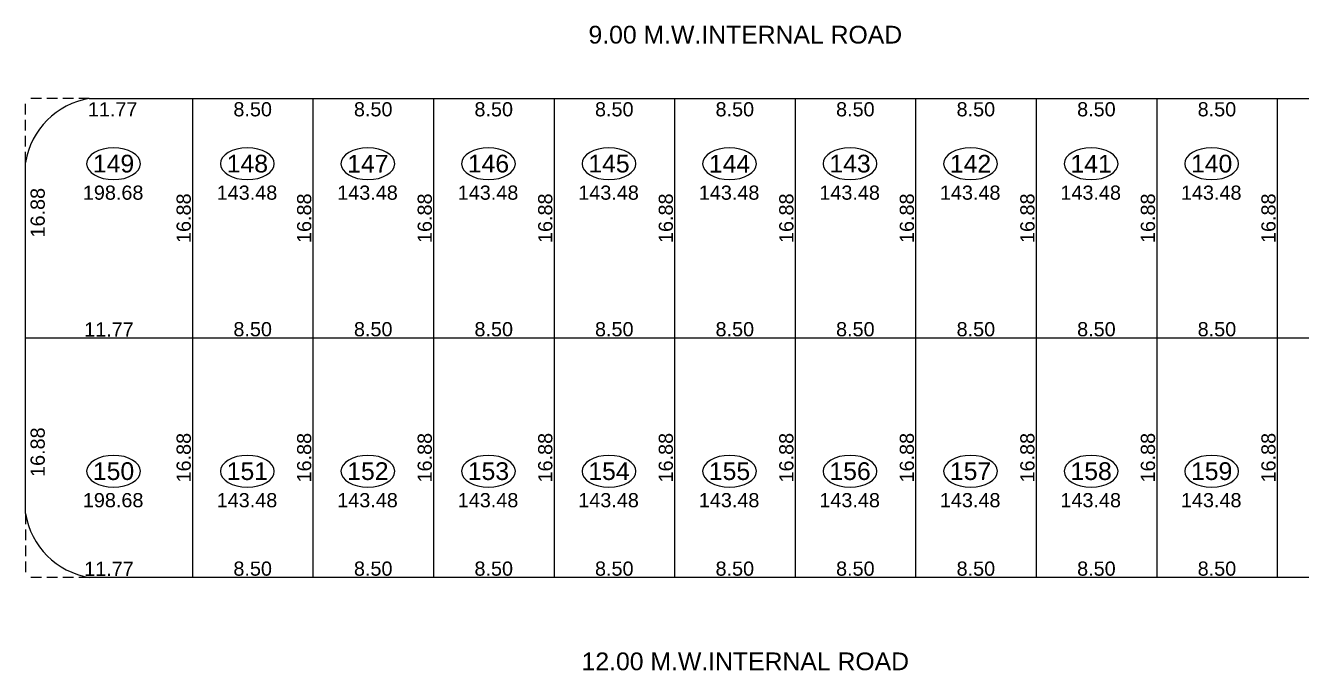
# Model space of a CAD drawing. Header units: millimetres. Extents: x 9625 to 10808, y -1607 to -1252.
# Drawn here: x 10449.6 to 10539.6, y -1418.9 to -1373.4 of the extents above; entities that cross this region are included whole.
import ezdxf

# ---------------------------------------------------------------- set-up
doc = ezdxf.new("R2010")
doc.units = ezdxf.units.MM
doc.header["$LTSCALE"] = 3
doc.header["$MEASUREMENT"] = 0
doc.header["$PDMODE"] = 35
doc.header["$PDSIZE"] = 1
doc.linetypes.add('HIDDEN', pattern=[0.375, 0.25, -0.125])
doc.layers.get('Defpoints').update_dxf_attribs({"linetype": 'HIDDEN'})
for name, color, linetype in [('DIM1', 8, 'Continuous'), ('PLOT TEXT', 3, 'Continuous'), ('Text', 3, 'Continuous'), ('WALL', 6, 'Continuous')]:
    doc.layers.add(name, color=color, linetype=linetype)
doc.styles.add('ARIAL', font='arial.ttf')
doc.styles.get("Standard").update_dxf_attribs({"font": 'arial.ttf'})
doc.dimstyles.get("Standard").update_dxf_attribs({"dimtxt": 1, "dimasz": 0, "dimexe": 0, "dimexo": 0, "dimgap": 0.1, "dimtad": 1, "dimzin": 0, "dimdsep": 46, "dimtxsty": 'Standard', "dimcen": 0, "dimse1": 1, "dimse2": 1, "dimsd1": 1, "dimsd2": 1, "dimclrd": 256, "dimclre": 256, "dimclrt": 3, "dimadec": 0, "dimazin": 0, "dimtfac": 1, "dimtix": 1, "dimtofl": 0, "dimtmove": 2, "dimatfit": 3, "dimfxl": 1, "dimtolj": 1, "dimtzin": 0, "dimlwd": -1, "dimlwe": -1, "dimarcsym": 0})

# ---------------------------------------------------------------- blocks, each defined once
blk = doc.blocks.new('*D655')
at = {"layer": 'Defpoints', "color": 0}
for p in [(10537.908, -1412.331), (10546.408, -1412.331), (10546.408, -1412.331)]:
    blk.add_point(p, dxfattribs=at)
at = {"layer": 'DIM1', "color": 3, "insert": (10542.158, -1411.72), "char_height": 1, "attachment_point": 5}
blk.add_mtext('\\A1;8.50', dxfattribs=at)
blk = doc.blocks.new('*D654')
at = {"layer": 'Defpoints', "color": 0}
for p in [(10537.908, -1395.451), (10546.408, -1395.451), (10546.408, -1395.451)]:
    blk.add_point(p, dxfattribs=at)
at = {"layer": 'DIM1', "color": 3, "insert": (10542.158, -1394.84), "char_height": 1, "attachment_point": 5}
blk.add_mtext('\\A1;8.50', dxfattribs=at)
blk = doc.blocks.new('*D653')
at = {"layer": 'Defpoints', "color": 0}
for p in [(10537.908, -1378.571), (10546.408, -1378.571), (10546.408, -1378.571)]:
    blk.add_point(p, dxfattribs=at)
at = {"layer": 'DIM1', "color": 3, "insert": (10542.158, -1379.337), "char_height": 1, "attachment_point": 5}
blk.add_mtext('\\A1;8.50', dxfattribs=at)
blk = doc.blocks.new('*D652')
at = {"layer": 'Defpoints', "color": 0}
for p in [(10537.908, -1395.451), (10537.908, -1412.331), (10537.908, -1412.331)]:
    blk.add_point(p, dxfattribs=at)
at = {"layer": 'DIM1', "color": 3, "insert": (10537.298, -1403.891), "char_height": 1, "attachment_point": 5, "rotation": 90}
blk.add_mtext('\\A1;16.88', dxfattribs=at)
blk = doc.blocks.new('*D651')
at = {"layer": 'Defpoints', "color": 0}
for p in [(10537.908, -1378.571), (10537.908, -1395.451), (10537.908, -1395.451)]:
    blk.add_point(p, dxfattribs=at)
at = {"layer": 'DIM1', "color": 3, "insert": (10537.298, -1387.011), "char_height": 1, "attachment_point": 5, "rotation": 90}
blk.add_mtext('\\A1;16.88', dxfattribs=at)
blk = doc.blocks.new('*D650')
at = {"layer": 'Defpoints', "color": 0}
for p in [(10529.408, -1412.331), (10537.908, -1412.331), (10537.908, -1412.331)]:
    blk.add_point(p, dxfattribs=at)
at = {"layer": 'DIM1', "color": 3, "insert": (10533.658, -1411.72), "char_height": 1, "attachment_point": 5}
blk.add_mtext('\\A1;8.50', dxfattribs=at)
blk = doc.blocks.new('*D649')
at = {"layer": 'Defpoints', "color": 0}
for p in [(10529.408, -1395.451), (10537.908, -1395.451), (10537.908, -1395.451)]:
    blk.add_point(p, dxfattribs=at)
at = {"layer": 'DIM1', "color": 3, "insert": (10533.658, -1394.84), "char_height": 1, "attachment_point": 5}
blk.add_mtext('\\A1;8.50', dxfattribs=at)
blk = doc.blocks.new('*D648')
at = {"layer": 'Defpoints', "color": 0}
for p in [(10529.408, -1378.571), (10537.908, -1378.571), (10537.908, -1378.571)]:
    blk.add_point(p, dxfattribs=at)
at = {"layer": 'DIM1', "color": 3, "insert": (10533.658, -1379.337), "char_height": 1, "attachment_point": 5}
blk.add_mtext('\\A1;8.50', dxfattribs=at)
blk = doc.blocks.new('*D647')
at = {"layer": 'Defpoints', "color": 0}
for p in [(10529.408, -1395.451), (10529.408, -1412.331), (10529.408, -1412.331)]:
    blk.add_point(p, dxfattribs=at)
at = {"layer": 'DIM1', "color": 3, "insert": (10528.798, -1403.891), "char_height": 1, "attachment_point": 5, "rotation": 90}
blk.add_mtext('\\A1;16.88', dxfattribs=at)
blk = doc.blocks.new('*D646')
at = {"layer": 'Defpoints', "color": 0}
for p in [(10529.408, -1378.571), (10529.408, -1395.451), (10529.408, -1395.451)]:
    blk.add_point(p, dxfattribs=at)
at = {"layer": 'DIM1', "color": 3, "insert": (10528.798, -1387.011), "char_height": 1, "attachment_point": 5, "rotation": 90}
blk.add_mtext('\\A1;16.88', dxfattribs=at)
blk = doc.blocks.new('*D645')
at = {"layer": 'Defpoints', "color": 0}
for p in [(10520.908, -1412.331), (10529.408, -1412.331), (10529.408, -1412.331)]:
    blk.add_point(p, dxfattribs=at)
at = {"layer": 'DIM1', "color": 3, "insert": (10525.158, -1411.72), "char_height": 1, "attachment_point": 5}
blk.add_mtext('\\A1;8.50', dxfattribs=at)
blk = doc.blocks.new('*D644')
at = {"layer": 'Defpoints', "color": 0}
for p in [(10520.908, -1395.451), (10529.408, -1395.451), (10529.408, -1395.451)]:
    blk.add_point(p, dxfattribs=at)
at = {"layer": 'DIM1', "color": 3, "insert": (10525.158, -1394.84), "char_height": 1, "attachment_point": 5}
blk.add_mtext('\\A1;8.50', dxfattribs=at)
blk = doc.blocks.new('*D643')
at = {"layer": 'Defpoints', "color": 0}
for p in [(10520.908, -1378.571), (10529.408, -1378.571), (10529.408, -1378.571)]:
    blk.add_point(p, dxfattribs=at)
at = {"layer": 'DIM1', "color": 3, "insert": (10525.158, -1379.337), "char_height": 1, "attachment_point": 5}
blk.add_mtext('\\A1;8.50', dxfattribs=at)
blk = doc.blocks.new('*D642')
at = {"layer": 'Defpoints', "color": 0}
for p in [(10520.908, -1395.451), (10520.908, -1412.331), (10520.908, -1412.331)]:
    blk.add_point(p, dxfattribs=at)
at = {"layer": 'DIM1', "color": 3, "insert": (10520.298, -1403.891), "char_height": 1, "attachment_point": 5, "rotation": 90}
blk.add_mtext('\\A1;16.88', dxfattribs=at)
blk = doc.blocks.new('*D641')
at = {"layer": 'Defpoints', "color": 0}
for p in [(10520.908, -1378.571), (10520.908, -1395.451), (10520.908, -1395.451)]:
    blk.add_point(p, dxfattribs=at)
at = {"layer": 'DIM1', "color": 3, "insert": (10520.298, -1387.011), "char_height": 1, "attachment_point": 5, "rotation": 90}
blk.add_mtext('\\A1;16.88', dxfattribs=at)
blk = doc.blocks.new('*D640')
at = {"layer": 'Defpoints', "color": 0}
for p in [(10512.408, -1412.331), (10520.908, -1412.331), (10520.908, -1412.331)]:
    blk.add_point(p, dxfattribs=at)
at = {"layer": 'DIM1', "color": 3, "insert": (10516.658, -1411.72), "char_height": 1, "attachment_point": 5}
blk.add_mtext('\\A1;8.50', dxfattribs=at)
blk = doc.blocks.new('*D639')
at = {"layer": 'Defpoints', "color": 0}
for p in [(10512.408, -1395.451), (10520.908, -1395.451), (10520.908, -1395.451)]:
    blk.add_point(p, dxfattribs=at)
at = {"layer": 'DIM1', "color": 3, "insert": (10516.658, -1394.84), "char_height": 1, "attachment_point": 5}
blk.add_mtext('\\A1;8.50', dxfattribs=at)
blk = doc.blocks.new('*D638')
at = {"layer": 'Defpoints', "color": 0}
for p in [(10512.408, -1378.571), (10520.908, -1378.571), (10520.908, -1378.571)]:
    blk.add_point(p, dxfattribs=at)
at = {"layer": 'DIM1', "color": 3, "insert": (10516.658, -1379.337), "char_height": 1, "attachment_point": 5}
blk.add_mtext('\\A1;8.50', dxfattribs=at)
blk = doc.blocks.new('*D637')
at = {"layer": 'Defpoints', "color": 0}
for p in [(10512.408, -1395.451), (10512.408, -1412.331), (10512.408, -1412.331)]:
    blk.add_point(p, dxfattribs=at)
at = {"layer": 'DIM1', "color": 3, "insert": (10511.798, -1403.891), "char_height": 1, "attachment_point": 5, "rotation": 90}
blk.add_mtext('\\A1;16.88', dxfattribs=at)
blk = doc.blocks.new('*D636')
at = {"layer": 'Defpoints', "color": 0}
for p in [(10512.408, -1378.571), (10512.408, -1395.451), (10512.408, -1395.451)]:
    blk.add_point(p, dxfattribs=at)
at = {"layer": 'DIM1', "color": 3, "insert": (10511.798, -1387.011), "char_height": 1, "attachment_point": 5, "rotation": 90}
blk.add_mtext('\\A1;16.88', dxfattribs=at)
blk = doc.blocks.new('*D635')
at = {"layer": 'Defpoints', "color": 0}
for p in [(10503.908, -1412.331), (10512.408, -1412.331), (10512.408, -1412.331)]:
    blk.add_point(p, dxfattribs=at)
at = {"layer": 'DIM1', "color": 3, "insert": (10508.158, -1411.72), "char_height": 1, "attachment_point": 5}
blk.add_mtext('\\A1;8.50', dxfattribs=at)
blk = doc.blocks.new('*D634')
at = {"layer": 'Defpoints', "color": 0}
for p in [(10503.908, -1395.451), (10512.408, -1395.451), (10512.408, -1395.451)]:
    blk.add_point(p, dxfattribs=at)
at = {"layer": 'DIM1', "color": 3, "insert": (10508.158, -1394.84), "char_height": 1, "attachment_point": 5}
blk.add_mtext('\\A1;8.50', dxfattribs=at)
blk = doc.blocks.new('*D633')
at = {"layer": 'Defpoints', "color": 0}
for p in [(10503.908, -1378.571), (10512.408, -1378.571), (10512.408, -1378.571)]:
    blk.add_point(p, dxfattribs=at)
at = {"layer": 'DIM1', "color": 3, "insert": (10508.158, -1379.337), "char_height": 1, "attachment_point": 5}
blk.add_mtext('\\A1;8.50', dxfattribs=at)
blk = doc.blocks.new('*D632')
at = {"layer": 'Defpoints', "color": 0}
for p in [(10503.908, -1395.451), (10503.908, -1412.331), (10503.908, -1412.331)]:
    blk.add_point(p, dxfattribs=at)
at = {"layer": 'DIM1', "color": 3, "insert": (10503.298, -1403.891), "char_height": 1, "attachment_point": 5, "rotation": 90}
blk.add_mtext('\\A1;16.88', dxfattribs=at)
blk = doc.blocks.new('*D631')
at = {"layer": 'Defpoints', "color": 0}
for p in [(10503.908, -1378.571), (10503.908, -1395.451), (10503.908, -1395.451)]:
    blk.add_point(p, dxfattribs=at)
at = {"layer": 'DIM1', "color": 3, "insert": (10503.298, -1387.011), "char_height": 1, "attachment_point": 5, "rotation": 90}
blk.add_mtext('\\A1;16.88', dxfattribs=at)
blk = doc.blocks.new('*D630')
at = {"layer": 'Defpoints', "color": 0}
for p in [(10495.408, -1412.331), (10503.908, -1412.331), (10503.908, -1412.331)]:
    blk.add_point(p, dxfattribs=at)
at = {"layer": 'DIM1', "color": 3, "insert": (10499.658, -1411.72), "char_height": 1, "attachment_point": 5}
blk.add_mtext('\\A1;8.50', dxfattribs=at)
blk = doc.blocks.new('*D629')
at = {"layer": 'Defpoints', "color": 0}
for p in [(10495.408, -1395.451), (10503.908, -1395.451), (10503.908, -1395.451)]:
    blk.add_point(p, dxfattribs=at)
at = {"layer": 'DIM1', "color": 3, "insert": (10499.658, -1394.84), "char_height": 1, "attachment_point": 5}
blk.add_mtext('\\A1;8.50', dxfattribs=at)
blk = doc.blocks.new('*D628')
at = {"layer": 'Defpoints', "color": 0}
for p in [(10495.408, -1378.571), (10503.908, -1378.571), (10503.908, -1378.571)]:
    blk.add_point(p, dxfattribs=at)
at = {"layer": 'DIM1', "color": 3, "insert": (10499.658, -1379.337), "char_height": 1, "attachment_point": 5}
blk.add_mtext('\\A1;8.50', dxfattribs=at)
blk = doc.blocks.new('*D627')
at = {"layer": 'Defpoints', "color": 0}
for p in [(10495.408, -1395.451), (10495.408, -1412.331), (10495.408, -1412.331)]:
    blk.add_point(p, dxfattribs=at)
at = {"layer": 'DIM1', "color": 3, "insert": (10494.798, -1403.891), "char_height": 1, "attachment_point": 5, "rotation": 90}
blk.add_mtext('\\A1;16.88', dxfattribs=at)
blk = doc.blocks.new('*D626')
at = {"layer": 'Defpoints', "color": 0}
for p in [(10495.408, -1378.571), (10495.408, -1395.451), (10495.408, -1395.451)]:
    blk.add_point(p, dxfattribs=at)
at = {"layer": 'DIM1', "color": 3, "insert": (10494.798, -1387.011), "char_height": 1, "attachment_point": 5, "rotation": 90}
blk.add_mtext('\\A1;16.88', dxfattribs=at)
blk = doc.blocks.new('*D625')
at = {"layer": 'Defpoints', "color": 0}
for p in [(10486.908, -1412.331), (10495.408, -1412.331), (10495.408, -1412.331)]:
    blk.add_point(p, dxfattribs=at)
at = {"layer": 'DIM1', "color": 3, "insert": (10491.158, -1411.72), "char_height": 1, "attachment_point": 5}
blk.add_mtext('\\A1;8.50', dxfattribs=at)
blk = doc.blocks.new('*D624')
at = {"layer": 'Defpoints', "color": 0}
for p in [(10486.908, -1395.451), (10495.408, -1395.451), (10495.408, -1395.451)]:
    blk.add_point(p, dxfattribs=at)
at = {"layer": 'DIM1', "color": 3, "insert": (10491.158, -1394.84), "char_height": 1, "attachment_point": 5}
blk.add_mtext('\\A1;8.50', dxfattribs=at)
blk = doc.blocks.new('*D623')
at = {"layer": 'Defpoints', "color": 0}
for p in [(10486.908, -1378.571), (10495.408, -1378.571), (10495.408, -1378.571)]:
    blk.add_point(p, dxfattribs=at)
at = {"layer": 'DIM1', "color": 3, "insert": (10491.158, -1379.337), "char_height": 1, "attachment_point": 5}
blk.add_mtext('\\A1;8.50', dxfattribs=at)
blk = doc.blocks.new('*D622')
at = {"layer": 'Defpoints', "color": 0}
for p in [(10486.908, -1395.451), (10486.908, -1412.331), (10486.908, -1412.331)]:
    blk.add_point(p, dxfattribs=at)
at = {"layer": 'DIM1', "color": 3, "insert": (10486.298, -1403.891), "char_height": 1, "attachment_point": 5, "rotation": 90}
blk.add_mtext('\\A1;16.88', dxfattribs=at)
blk = doc.blocks.new('*D621')
at = {"layer": 'Defpoints', "color": 0}
for p in [(10486.908, -1378.571), (10486.908, -1395.451), (10486.908, -1395.451)]:
    blk.add_point(p, dxfattribs=at)
at = {"layer": 'DIM1', "color": 3, "insert": (10486.298, -1387.011), "char_height": 1, "attachment_point": 5, "rotation": 90}
blk.add_mtext('\\A1;16.88', dxfattribs=at)
blk = doc.blocks.new('*D620')
at = {"layer": 'Defpoints', "color": 0}
for p in [(10478.408, -1412.331), (10486.908, -1412.331), (10486.908, -1412.331)]:
    blk.add_point(p, dxfattribs=at)
at = {"layer": 'DIM1', "color": 3, "insert": (10482.658, -1411.72), "char_height": 1, "attachment_point": 5}
blk.add_mtext('\\A1;8.50', dxfattribs=at)
blk = doc.blocks.new('*D619')
at = {"layer": 'Defpoints', "color": 0}
for p in [(10478.408, -1395.451), (10486.908, -1395.451), (10486.908, -1395.451)]:
    blk.add_point(p, dxfattribs=at)
at = {"layer": 'DIM1', "color": 3, "insert": (10482.658, -1394.84), "char_height": 1, "attachment_point": 5}
blk.add_mtext('\\A1;8.50', dxfattribs=at)
blk = doc.blocks.new('*D618')
at = {"layer": 'Defpoints', "color": 0}
for p in [(10478.408, -1378.571), (10486.908, -1378.571), (10486.908, -1378.571)]:
    blk.add_point(p, dxfattribs=at)
at = {"layer": 'DIM1', "color": 3, "insert": (10482.658, -1379.337), "char_height": 1, "attachment_point": 5}
blk.add_mtext('\\A1;8.50', dxfattribs=at)
blk = doc.blocks.new('*D617')
at = {"layer": 'Defpoints', "color": 0}
for p in [(10478.408, -1395.451), (10478.408, -1412.331), (10478.408, -1412.331)]:
    blk.add_point(p, dxfattribs=at)
at = {"layer": 'DIM1', "color": 3, "insert": (10477.798, -1403.891), "char_height": 1, "attachment_point": 5, "rotation": 90}
blk.add_mtext('\\A1;16.88', dxfattribs=at)
blk = doc.blocks.new('*D616')
at = {"layer": 'Defpoints', "color": 0}
for p in [(10478.408, -1378.571), (10478.408, -1395.451), (10478.408, -1395.451)]:
    blk.add_point(p, dxfattribs=at)
at = {"layer": 'DIM1', "color": 3, "insert": (10477.798, -1387.011), "char_height": 1, "attachment_point": 5, "rotation": 90}
blk.add_mtext('\\A1;16.88', dxfattribs=at)
blk = doc.blocks.new('*D615')
at = {"layer": 'Defpoints', "color": 0}
for p in [(10469.908, -1412.331), (10478.408, -1412.331), (10478.408, -1412.331)]:
    blk.add_point(p, dxfattribs=at)
at = {"layer": 'DIM1', "color": 3, "insert": (10474.158, -1411.72), "char_height": 1, "attachment_point": 5}
blk.add_mtext('\\A1;8.50', dxfattribs=at)
blk = doc.blocks.new('*D614')
at = {"layer": 'Defpoints', "color": 0}
for p in [(10469.908, -1395.451), (10478.408, -1395.451), (10478.408, -1395.451)]:
    blk.add_point(p, dxfattribs=at)
at = {"layer": 'DIM1', "color": 3, "insert": (10474.158, -1394.84), "char_height": 1, "attachment_point": 5}
blk.add_mtext('\\A1;8.50', dxfattribs=at)
blk = doc.blocks.new('*D613')
at = {"layer": 'Defpoints', "color": 0}
for p in [(10469.908, -1378.571), (10478.408, -1378.571), (10478.408, -1378.571)]:
    blk.add_point(p, dxfattribs=at)
at = {"layer": 'DIM1', "color": 3, "insert": (10474.158, -1379.337), "char_height": 1, "attachment_point": 5}
blk.add_mtext('\\A1;8.50', dxfattribs=at)
blk = doc.blocks.new('*D612')
at = {"layer": 'Defpoints', "color": 0}
for p in [(10449.638, -1395.451), (10449.638, -1395.451), (10449.638, -1412.331)]:
    blk.add_point(p, dxfattribs=at)
at = {"layer": 'DIM1', "color": 3, "insert": (10450.502, -1403.502), "char_height": 1, "attachment_point": 5, "rotation": 90}
blk.add_mtext('\\A1;16.88', dxfattribs=at)
blk = doc.blocks.new('*D611')
at = {"layer": 'Defpoints', "color": 0}
for p in [(10449.638, -1378.571), (10449.638, -1378.571), (10449.638, -1395.451)]:
    blk.add_point(p, dxfattribs=at)
at = {"layer": 'DIM1', "color": 3, "insert": (10450.502, -1386.622), "char_height": 1, "attachment_point": 5, "rotation": 90}
blk.add_mtext('\\A1;16.88', dxfattribs=at)
blk = doc.blocks.new('*D610')
at = {"layer": 'Defpoints', "color": 0}
for p in [(10449.638, -1378.571), (10461.408, -1378.571), (10461.408, -1378.571)]:
    blk.add_point(p, dxfattribs=at)
at = {"layer": 'DIM1', "color": 3, "insert": (10455.782, -1379.337), "char_height": 1, "attachment_point": 5}
blk.add_mtext('\\A1;11.77', dxfattribs=at)
blk = doc.blocks.new('*D609')
at = {"layer": 'Defpoints', "color": 0}
for p in [(10449.638, -1395.451), (10461.408, -1395.451), (10461.408, -1395.451)]:
    blk.add_point(p, dxfattribs=at)
at = {"layer": 'DIM1', "color": 3, "insert": (10455.523, -1394.849), "char_height": 1, "attachment_point": 5}
blk.add_mtext('\\A1;11.77', dxfattribs=at)
blk = doc.blocks.new('*D608')
at = {"layer": 'Defpoints', "color": 0}
for p in [(10449.638, -1412.331), (10461.408, -1412.331), (10461.408, -1412.331)]:
    blk.add_point(p, dxfattribs=at)
at = {"layer": 'DIM1', "color": 3, "insert": (10455.523, -1411.729), "char_height": 1, "attachment_point": 5}
blk.add_mtext('\\A1;11.77', dxfattribs=at)
blk = doc.blocks.new('*D607')
at = {"layer": 'Defpoints', "color": 0}
for p in [(10469.908, -1395.451), (10469.908, -1412.331), (10469.908, -1412.331)]:
    blk.add_point(p, dxfattribs=at)
at = {"layer": 'DIM1', "color": 3, "insert": (10469.298, -1403.891), "char_height": 1, "attachment_point": 5, "rotation": 90}
blk.add_mtext('\\A1;16.88', dxfattribs=at)
blk = doc.blocks.new('*D606')
at = {"layer": 'Defpoints', "color": 0}
for p in [(10469.908, -1378.571), (10469.908, -1395.451), (10469.908, -1395.451)]:
    blk.add_point(p, dxfattribs=at)
at = {"layer": 'DIM1', "color": 3, "insert": (10469.298, -1387.011), "char_height": 1, "attachment_point": 5, "rotation": 90}
blk.add_mtext('\\A1;16.88', dxfattribs=at)
blk = doc.blocks.new('*D605')
at = {"layer": 'Defpoints', "color": 0}
for p in [(10461.408, -1395.451), (10461.408, -1412.331), (10461.408, -1412.331)]:
    blk.add_point(p, dxfattribs=at)
at = {"layer": 'DIM1', "color": 3, "insert": (10460.798, -1403.891), "char_height": 1, "attachment_point": 5, "rotation": 90}
blk.add_mtext('\\A1;16.88', dxfattribs=at)
blk = doc.blocks.new('*D604')
at = {"layer": 'Defpoints', "color": 0}
for p in [(10461.408, -1412.331), (10469.908, -1412.331), (10469.908, -1412.331)]:
    blk.add_point(p, dxfattribs=at)
at = {"layer": 'DIM1', "color": 3, "insert": (10465.658, -1411.72), "char_height": 1, "attachment_point": 5}
blk.add_mtext('\\A1;8.50', dxfattribs=at)
blk = doc.blocks.new('*D603')
at = {"layer": 'Defpoints', "color": 0}
for p in [(10461.408, -1395.451), (10469.908, -1395.451), (10469.908, -1395.451)]:
    blk.add_point(p, dxfattribs=at)
at = {"layer": 'DIM1', "color": 3, "insert": (10465.658, -1394.84), "char_height": 1, "attachment_point": 5}
blk.add_mtext('\\A1;8.50', dxfattribs=at)
blk = doc.blocks.new('*D513')
at = {"layer": 'Defpoints', "color": 0}
for p in [(10461.408, -1378.571), (10461.408, -1395.451), (10461.408, -1395.451)]:
    blk.add_point(p, dxfattribs=at)
at = {"layer": 'DIM1', "color": 3, "insert": (10460.798, -1387.011), "char_height": 1, "attachment_point": 5, "rotation": 90}
blk.add_mtext('\\A1;16.88', dxfattribs=at)
blk = doc.blocks.new('*D512')
at = {"layer": 'Defpoints', "color": 0}
for p in [(10461.408, -1378.571), (10469.908, -1378.571), (10469.908, -1378.571)]:
    blk.add_point(p, dxfattribs=at)
at = {"layer": 'DIM1', "color": 3, "insert": (10465.658, -1379.337), "char_height": 1, "attachment_point": 5}
blk.add_mtext('\\A1;8.50', dxfattribs=at)

msp = doc.modelspace()

# ---------------------------------------------------------------- linework, layer by layer
at = {"layer": 'PLOT TEXT', "extrusion": (0, 0, -1)}
for centre in [(10455.8464, -1383.1695), (10465.2845, -1383.1695), (10473.7845, -1383.1695), (10482.2845, -1383.1695), (10490.7845, -1383.1695), (10499.2845, -1383.1695), (10507.7845, -1383.1695), (10516.2845, -1383.1695), (10524.7845, -1383.1695), (10533.2845, -1383.1695), (10455.8464, -1404.8486), (10465.2845, -1404.8486), (10473.7845, -1404.8486), (10482.2845, -1404.8486), (10490.7845, -1404.8486), (10499.2845, -1404.8486), (10507.7845, -1404.8486), (10516.2845, -1404.8486), (10524.7845, -1404.8486), (10533.2845, -1404.8486)]:
    msp.add_ellipse(centre, major_axis=(1.9004, 0), ratio=0.5882805, dxfattribs=at)
at = {"layer": 'WALL', "linetype": 'HIDDEN', "lineweight": 25}
for p, q in [((10449.6384, -1383.0709), (10449.6384, -1378.5709)), ((10454.1384, -1378.5709), (10449.6384, -1378.5709)), ((10449.6384, -1407.8309), (10449.6384, -1412.3309)), ((10454.1384, -1412.3309), (10449.6384, -1412.3309))]:
    msp.add_line(p, q, dxfattribs=at)
at = {"layer": 'WALL', "lineweight": 25}
for p, q in [((10454.1384, -1378.5709), (10586.8884, -1378.5709)), ((10461.4084, -1378.5709), (10461.4084, -1412.3309)), ((10469.9084, -1378.5709), (10469.9084, -1412.3309)), ((10478.4084, -1378.5709), (10478.4084, -1412.3309)), ((10486.9084, -1378.5709), (10486.9084, -1412.3309)), ((10495.4084, -1378.5709), (10495.4084, -1412.3309)), ((10503.9084, -1378.5709), (10503.9084, -1412.3309)), ((10512.4084, -1378.5709), (10512.4084, -1412.3309)), ((10520.9084, -1378.5709), (10520.9084, -1412.3309)), ((10529.4084, -1378.5709), (10529.4084, -1412.3309)), ((10537.9084, -1378.5709), (10537.9084, -1412.3309)), ((10449.6384, -1407.8309), (10449.6384, -1383.0709)), ((10449.6384, -1395.4509), (10591.3884, -1395.4509)), ((10586.8884, -1412.3309), (10454.1384, -1412.3309))]:
    msp.add_line(p, q, dxfattribs=at)
for centre, start, end in [((10455.04, -1383.9725), 99.475941, 170.524059), ((10455.04, -1406.9294), 189.475941, 260.524059)]:
    msp.add_arc(centre, 5.4763, start, end, dxfattribs=at)

# ---------------------------------------------------------------- texts
at = {"layer": 'PLOT TEXT', "linetype": 'Continuous', "attachment_point": 5, "style": 'ARIAL'}
for s, insert, char_height in [('\\A1;149', (10455.8464, -1383.1695), 1.25), ('\\A1;148', (10465.2845, -1383.1695), 1.25), ('\\A1;147', (10473.7845, -1383.1695), 1.25), ('\\A1;146', (10482.2845, -1383.1695), 1.25), ('\\A1;145', (10490.7845, -1383.1695), 1.25), ('\\A1;144', (10499.2845, -1383.1695), 1.25), ('\\A1;143', (10507.7845, -1383.1695), 1.25), ('\\A1;142', (10516.2845, -1383.1695), 1.25), ('\\A1;141', (10524.7845, -1383.1695), 1.25), ('\\A1;140', (10533.2845, -1383.1695), 1.25), ('\\A1;198.68', (10455.8176, -1385.215), 1), ('\\A1;143.48', (10465.2557, -1385.215), 1), ('\\A1;143.48', (10473.7557, -1385.215), 1), ('\\A1;143.48', (10482.2557, -1385.215), 1), ('\\A1;143.48', (10490.7557, -1385.215), 1), ('\\A1;143.48', (10499.2557, -1385.215), 1), ('\\A1;143.48', (10507.7557, -1385.215), 1), ('\\A1;143.48', (10516.2557, -1385.215), 1), ('\\A1;143.48', (10524.7557, -1385.215), 1), ('\\A1;143.48', (10533.2557, -1385.215), 1), ('\\A1;150', (10455.8464, -1404.8486), 1.25), ('\\A1;151', (10465.2845, -1404.8486), 1.25), ('\\A1;152', (10473.7845, -1404.8486), 1.25), ('\\A1;153', (10482.2845, -1404.8486), 1.25), ('\\A1;154', (10490.7845, -1404.8486), 1.25), ('\\A1;155', (10499.2845, -1404.8486), 1.25), ('\\A1;156', (10507.7845, -1404.8486), 1.25), ('\\A1;157', (10516.2845, -1404.8486), 1.25), ('\\A1;158', (10524.7845, -1404.8486), 1.25), ('\\A1;159', (10533.2845, -1404.8486), 1.25), ('\\A1;198.68', (10455.8176, -1406.8942), 1), ('\\A1;143.48', (10465.2557, -1406.8942), 1), ('\\A1;143.48', (10473.7557, -1406.8942), 1), ('\\A1;143.48', (10482.2557, -1406.8942), 1), ('\\A1;143.48', (10490.7557, -1406.8942), 1), ('\\A1;143.48', (10499.2557, -1406.8942), 1), ('\\A1;143.48', (10507.7557, -1406.8942), 1), ('\\A1;143.48', (10516.2557, -1406.8942), 1), ('\\A1;143.48', (10524.7557, -1406.8942), 1), ('\\A1;143.48', (10533.2557, -1406.8942), 1)]:
    msp.add_mtext(s, dxfattribs=dict(at, insert=insert, char_height=char_height))
at = {"layer": 'Text', "linetype": 'Continuous', "char_height": 1.25, "attachment_point": 5, "style": 'ARIAL'}
for s, insert in [('\\A1;9.00 M.W.INTERNAL ROAD', (10500.3989, -1374.0791)), ('\\A1;12.00 M.W.INTERNAL ROAD', (10500.3989, -1418.2589))]:
    msp.add_mtext(s, dxfattribs=dict(at, insert=insert))

# ---------------------------------------------------------------- dimensions: what is measured, and where the dimension line sits
at = {"layer": 'DIM1'}
for base, p1, p2, angle, picture, middle in [((10449.6384, -1378.5709), (10449.6384, -1395.4509), (10449.6384, -1378.5709), 90, '*D611', (10450.5019, -1386.6223)), ((10461.4084, -1378.5709), (10449.6384, -1378.5709), (10461.4084, -1378.5709), 0, '*D610', (10455.7818, -1379.3369)), ((10469.9084, -1378.5709), (10461.4084, -1378.5709), (10469.9084, -1378.5709), 0, '*D512', (10465.6584, -1379.3369)), ((10478.4084, -1378.5709), (10469.9084, -1378.5709), (10478.4084, -1378.5709), 0, '*D613', (10474.1584, -1379.3369)), ((10486.9084, -1378.5709), (10478.4084, -1378.5709), (10486.9084, -1378.5709), 0, '*D618', (10482.6584, -1379.3369)), ((10495.4084, -1378.5709), (10486.9084, -1378.5709), (10495.4084, -1378.5709), 0, '*D623', (10491.1584, -1379.3369)), ((10503.9084, -1378.5709), (10495.4084, -1378.5709), (10503.9084, -1378.5709), 0, '*D628', (10499.6584, -1379.3369)), ((10512.4084, -1378.5709), (10503.9084, -1378.5709), (10512.4084, -1378.5709), 0, '*D633', (10508.1584, -1379.3369)), ((10520.9084, -1378.5709), (10512.4084, -1378.5709), (10520.9084, -1378.5709), 0, '*D638', (10516.6584, -1379.3369)), ((10529.4084, -1378.5709), (10520.9084, -1378.5709), (10529.4084, -1378.5709), 0, '*D643', (10525.1584, -1379.3369)), ((10537.9084, -1378.5709), (10529.4084, -1378.5709), (10537.9084, -1378.5709), 0, '*D648', (10533.6584, -1379.3369)), ((10546.4084, -1378.5709), (10537.9084, -1378.5709), (10546.4084, -1378.5709), 0, '*D653', (10542.1584, -1379.3369)), ((10449.6384, -1395.4509), (10449.6384, -1412.3309), (10449.6384, -1395.4509), 90, '*D612', (10450.5019, -1403.5023))]:
    dim = msp.add_linear_dim(base=base, p1=p1, p2=p2, angle=angle, dimstyle='Standard', dxfattribs=at)
    dim.commit()
    dim.dimension.update_dxf_attribs({"geometry": picture, "text_midpoint": middle, "dimtype": 129})
for p1, p2, picture, middle in [((10461.4084, -1378.5709), (10461.4084, -1395.4509), '*D513', (10460.7979, -1387.0109)), ((10469.9084, -1378.5709), (10469.9084, -1395.4509), '*D606', (10469.2979, -1387.0109)), ((10478.4084, -1378.5709), (10478.4084, -1395.4509), '*D616', (10477.7979, -1387.0109)), ((10486.9084, -1378.5709), (10486.9084, -1395.4509), '*D621', (10486.2979, -1387.0109)), ((10495.4084, -1378.5709), (10495.4084, -1395.4509), '*D626', (10494.7979, -1387.0109)), ((10503.9084, -1378.5709), (10503.9084, -1395.4509), '*D631', (10503.2979, -1387.0109)), ((10512.4084, -1378.5709), (10512.4084, -1395.4509), '*D636', (10511.7979, -1387.0109)), ((10520.9084, -1378.5709), (10520.9084, -1395.4509), '*D641', (10520.2979, -1387.0109)), ((10529.4084, -1378.5709), (10529.4084, -1395.4509), '*D646', (10528.7979, -1387.0109)), ((10537.9084, -1378.5709), (10537.9084, -1395.4509), '*D651', (10537.2979, -1387.0109)), ((10449.6384, -1395.4509), (10461.4084, -1395.4509), '*D609', (10455.5234, -1394.8489)), ((10461.4084, -1395.4509), (10469.9084, -1395.4509), '*D603', (10465.6584, -1394.8404)), ((10469.9084, -1395.4509), (10478.4084, -1395.4509), '*D614', (10474.1584, -1394.8404)), ((10478.4084, -1395.4509), (10486.9084, -1395.4509), '*D619', (10482.6584, -1394.8404)), ((10486.9084, -1395.4509), (10495.4084, -1395.4509), '*D624', (10491.1584, -1394.8404)), ((10495.4084, -1395.4509), (10503.9084, -1395.4509), '*D629', (10499.6584, -1394.8404)), ((10503.9084, -1395.4509), (10512.4084, -1395.4509), '*D634', (10508.1584, -1394.8404)), ((10512.4084, -1395.4509), (10520.9084, -1395.4509), '*D639', (10516.6584, -1394.8404)), ((10520.9084, -1395.4509), (10529.4084, -1395.4509), '*D644', (10525.1584, -1394.8404)), ((10529.4084, -1395.4509), (10537.9084, -1395.4509), '*D649', (10533.6584, -1394.8404)), ((10537.9084, -1395.4509), (10546.4084, -1395.4509), '*D654', (10542.1584, -1394.8404)), ((10461.4084, -1395.4509), (10461.4084, -1412.3309), '*D605', (10460.7979, -1403.8909)), ((10469.9084, -1395.4509), (10469.9084, -1412.3309), '*D607', (10469.2979, -1403.8909)), ((10478.4084, -1395.4509), (10478.4084, -1412.3309), '*D617', (10477.7979, -1403.8909)), ((10486.9084, -1395.4509), (10486.9084, -1412.3309), '*D622', (10486.2979, -1403.8909)), ((10495.4084, -1395.4509), (10495.4084, -1412.3309), '*D627', (10494.7979, -1403.8909)), ((10503.9084, -1395.4509), (10503.9084, -1412.3309), '*D632', (10503.2979, -1403.8909)), ((10512.4084, -1395.4509), (10512.4084, -1412.3309), '*D637', (10511.7979, -1403.8909)), ((10520.9084, -1395.4509), (10520.9084, -1412.3309), '*D642', (10520.2979, -1403.8909)), ((10529.4084, -1395.4509), (10529.4084, -1412.3309), '*D647', (10528.7979, -1403.8909)), ((10537.9084, -1395.4509), (10537.9084, -1412.3309), '*D652', (10537.2979, -1403.8909)), ((10449.6384, -1412.3309), (10461.4084, -1412.3309), '*D608', (10455.5234, -1411.7289)), ((10461.4084, -1412.3309), (10469.9084, -1412.3309), '*D604', (10465.6584, -1411.7204)), ((10469.9084, -1412.3309), (10478.4084, -1412.3309), '*D615', (10474.1584, -1411.7204)), ((10478.4084, -1412.3309), (10486.9084, -1412.3309), '*D620', (10482.6584, -1411.7204)), ((10486.9084, -1412.3309), (10495.4084, -1412.3309), '*D625', (10491.1584, -1411.7204)), ((10495.4084, -1412.3309), (10503.9084, -1412.3309), '*D630', (10499.6584, -1411.7204)), ((10503.9084, -1412.3309), (10512.4084, -1412.3309), '*D635', (10508.1584, -1411.7204)), ((10512.4084, -1412.3309), (10520.9084, -1412.3309), '*D640', (10516.6584, -1411.7204)), ((10520.9084, -1412.3309), (10529.4084, -1412.3309), '*D645', (10525.1584, -1411.7204)), ((10529.4084, -1412.3309), (10537.9084, -1412.3309), '*D650', (10533.6584, -1411.7204)), ((10537.9084, -1412.3309), (10546.4084, -1412.3309), '*D655', (10542.1584, -1411.7204))]:
    dim = msp.add_aligned_dim(p1=p1, p2=p2, distance=0, dimstyle='Standard', dxfattribs=at)
    dim.commit()
    dim.dimension.update_dxf_attribs({"geometry": picture, "text_midpoint": middle})

doc.saveas('drawing.dxf')
